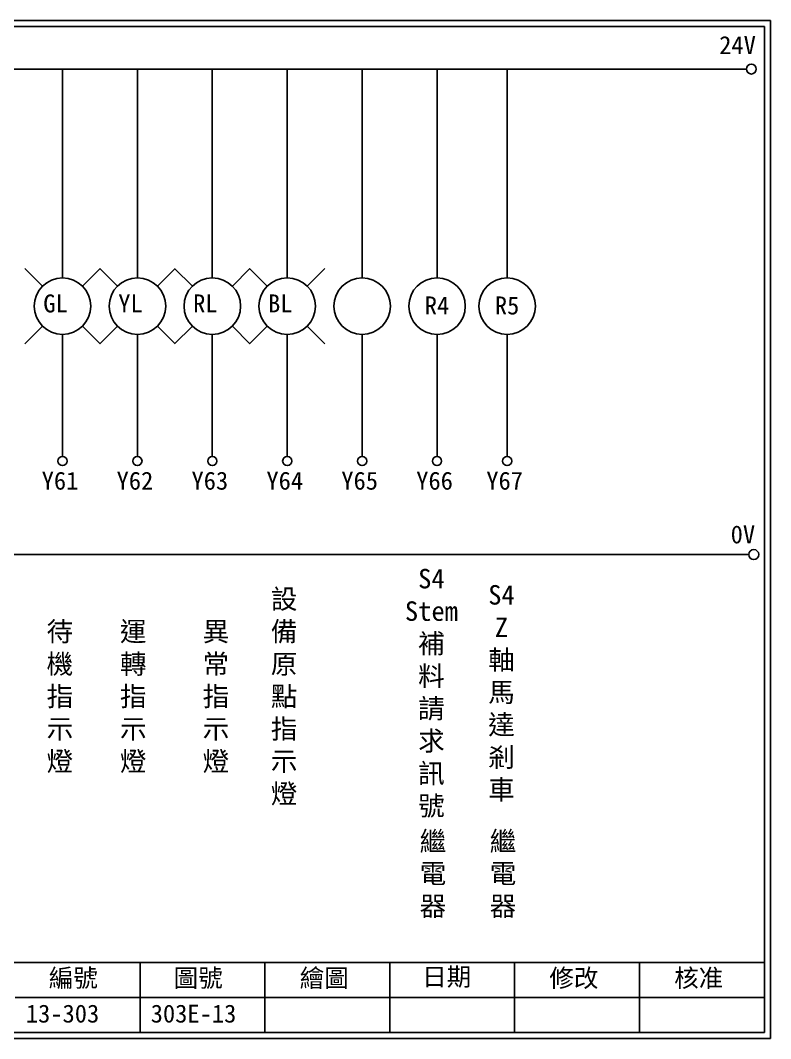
# Model space of a CAD drawing. Extents: x 926 to 1213, y 3 to 207.
# Drawn here: x 1062.5 to 1212.7, y 3 to 207 of the extents above; entities that cross this region are included whole.
import ezdxf

# ---------------------------------------------------------------- set-up
doc = ezdxf.new("R2010")
doc.units = 0
doc.layers.get('0').update_dxf_attribs({"linetype": 'CONTINUOUS'})
doc.layers.add('圖框層', color=7, linetype='CONTINUOUS')
doc.layers.add('標尺寸層', color=3, linetype='CONTINUOUS')
doc.styles.add('CNS', font='romanc.shx', dxfattribs={"bigfont": 'chineset.shx'})
doc.styles.add('STSL', font='KAIU.TTF')

msp = doc.modelspace()

# ---------------------------------------------------------------- linework, layer by layer
for centre in [(1208.88, 197.22), (1209.36, 99.96)]:
    msp.add_circle(centre, 1)
at = {"layer": '圖框層', "color": 7}
for p, q in [((1212.74, 206.97), (925.74, 206.97)), ((1212.74, 3), (1212.74, 206.97)), ((1211.49, 205.72), (926.99, 205.72)), ((1211.49, 4.25), (1211.49, 205.72)), ((926.99, 18.25), (1211.49, 18.25)), ((1086.49, 4.25), (1086.49, 18.25)), ((1111.49, 4.25), (1111.49, 18.25)), ((1136.49, 4.25), (1136.49, 18.25)), ((1161.49, 4.25), (1161.49, 18.25)), ((1186.49, 4.25), (1186.49, 18.25)), ((1061.49, 11.25), (1211.49, 11.25)), ((926.99, 4.25), (1211.49, 4.25)), ((925.74, 3), (1212.74, 3))]:
    msp.add_line(p, q, dxfattribs=at)
at = {"layer": '標尺寸層', "color": 7}
for p, q in [((930.28, 197.22), (1207.88, 197.22)), ((1070.95, 197.22), (1070.95, 155.39)), ((1085.95, 197.22), (1085.95, 155.39)), ((1100.95, 197.22), (1100.95, 155.39)), ((1115.95, 197.22), (1115.95, 155.39)), ((1130.95, 197.22), (1130.95, 155.39)), ((1145.95, 197.22), (1145.95, 155.39)), ((1159.98, 197.22), (1159.98, 155.39)), ((1066.95, 153.73), (1063.41, 157.27)), ((1074.96, 153.73), (1078.49, 157.27)), ((1081.95, 153.73), (1078.41, 157.27)), ((1089.96, 153.73), (1093.49, 157.27)), ((1096.95, 153.73), (1093.41, 157.27)), ((1104.96, 153.73), (1108.49, 157.27)), ((1111.95, 153.73), (1108.41, 157.27)), ((1119.96, 153.73), (1123.49, 157.27)), ((1066.95, 145.73), (1063.41, 142.19)), ((1074.96, 145.73), (1078.49, 142.19)), ((1081.95, 145.73), (1078.41, 142.19)), ((1089.96, 145.73), (1093.49, 142.19)), ((1096.95, 145.73), (1093.41, 142.19)), ((1104.96, 145.73), (1108.49, 142.19)), ((1111.95, 145.73), (1108.41, 142.19)), ((1119.96, 145.73), (1123.49, 142.19)), ((1070.95, 144.07), (1070.95, 119.62)), ((1085.95, 144.07), (1085.95, 119.62)), ((1100.95, 144.07), (1100.95, 119.62)), ((1115.95, 144.07), (1115.95, 119.62)), ((1130.95, 144.07), (1130.95, 119.62)), ((1145.95, 144.07), (1145.95, 119.62)), ((1159.98, 144.07), (1159.98, 119.62)), ((930.49, 99.96), (1208.36, 99.96))]:
    msp.add_line(p, q, dxfattribs=at)
for centre, radius in [((1070.95, 149.73), 5.66), ((1085.95, 149.73), 5.66), ((1100.95, 149.73), 5.66), ((1115.95, 149.73), 5.66), ((1130.95, 149.73), 5.66), ((1145.95, 149.73), 5.66), ((1159.98, 149.73), 5.66), ((1070.95, 118.7), 0.92), ((1085.95, 118.7), 0.92), ((1100.95, 118.7), 0.92), ((1115.95, 118.7), 0.92), ((1130.95, 118.7), 0.92), ((1145.95, 118.7), 0.92), ((1159.98, 118.7), 0.92)]:
    msp.add_circle(centre, radius, dxfattribs=at)

# ---------------------------------------------------------------- texts
at = {"layer": '圖框層', "color": 4, "style": 'STSL'}
for s, p in [('24V', (1202.44, 200.22)), ('GL', (1067.11, 148.47)), ('YL', (1082.11, 148.47)), ('RL', (1097.11, 148.47)), ('BL', (1112.11, 148.47)), ('R4', (1143.49, 148.06)), ('R5', (1157.52, 148.06)), ('Y61', (1066.78, 112.96)), ('Y62', (1081.78, 112.96)), ('Y63', (1096.78, 112.96)), ('Y64', (1111.78, 112.96)), ('Y65', (1126.78, 112.96)), ('Y66', (1141.78, 112.96)), ('Y67', (1155.81, 112.96)), ('0V', (1204.74, 102.2)), ('編號', (1068.21, 13.34)), ('圖號', (1093.21, 13.34)), ('繪圖', (1118.44, 13.34)), ('日期', (1142.96, 13.59)), ('修改', (1168.44, 13.34)), ('核准', (1193.44, 13.34)), ('13-303', (1063.61, 6.22)), ('303E-13', (1088.61, 6.22))]:
    msp.add_text(s, height=3.6, dxfattribs=at).set_placement(p)
at = {"layer": '標尺寸層', "color": 7, "char_height": 3.9, "attachment_point": 5, "style": 'CNS'}
for s, insert, width in [('{\\fDFKai-SB|b0|i0|c136|p65;S4\\PStem補料請求訊號}', (1144.82, 72.17), 2.8481), ('{\\fDFKai-SB|b0|i0|c136|p65;S4\\PZ\\P軸馬達剎車}', (1158.85, 72.17), 2.8481), ('{\\fDFKai-SB|b0|i0|c136|p65;設備原點指示燈}', (1115.32, 71.35), 2.8481), ('{\\fDFKai-SB|b0|i0|c136|p65;待機\\P指示燈}', (1070.43, 71.35), 2.8481), ('{\\fDFKai-SB|b0|i0|c136|p65;運轉指示燈}', (1085.11, 71.35), 2.8481), ('{\\fDFKai-SB|b0|i0|c136|p65;異常指示燈}', (1101.67, 71.35), 2.8481), ('{\\fDFKai-SB|b0|i0|c136|p65;繼電器}', (1145.12, 35.84), 8.6627), ('{\\fDFKai-SB|b0|i0|c136|p65;繼電器}', (1159.15, 35.84), 8.6627)]:
    msp.add_mtext(s, dxfattribs=dict(at, insert=insert, width=width))

doc.saveas('drawing.dxf')
